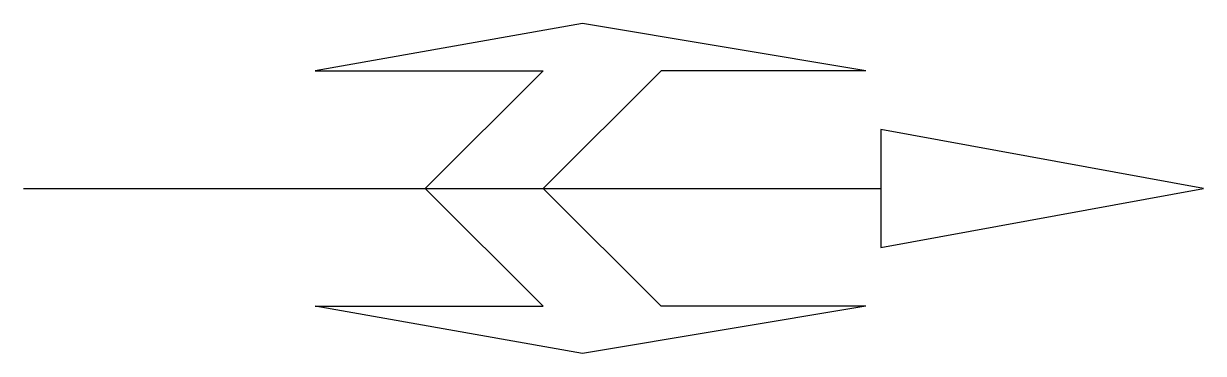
# Model space of a CAD drawing. Extents: x 0 to 7.5, y -1.05 to 1.05.
import ezdxf

# ---------------------------------------------------------------- set-up
doc = ezdxf.new("R2010")
doc.units = 0
doc.header["$MEASUREMENT"] = 0
doc.layers.get('0').update_dxf_attribs({"linetype": 'CONTINUOUS'})

msp = doc.modelspace()

# ---------------------------------------------------------------- linework, layer by layer
for p, q in [((3.5533, 1.05), (1.8533, 0.75)), ((5.3533, 0.75), (3.5533, 1.05)), ((1.8533, 0.75), (3.3033, 0.75)), ((3.3033, 0.75), (2.5533, 0)), ((4.0533, 0.75), (3.3033, 0)), ((5.3533, 0.75), (4.0533, 0.75)), ((5.45, 0.375), (5.45, -0.375)), ((7.5, 0), (5.45, 0.375)), ((0, 0), (5.45, 0)), ((3.3033, -0.75), (2.5533, 0)), ((4.0533, -0.75), (3.3033, 0)), ((5.45, -0.375), (7.5, 0)), ((1.8533, -0.75), (3.3033, -0.75)), ((3.5533, -1.05), (1.8533, -0.75)), ((5.3533, -0.75), (3.5533, -1.05)), ((5.3533, -0.75), (4.0533, -0.75))]:
    msp.add_line(p, q)

doc.saveas('drawing.dxf')
